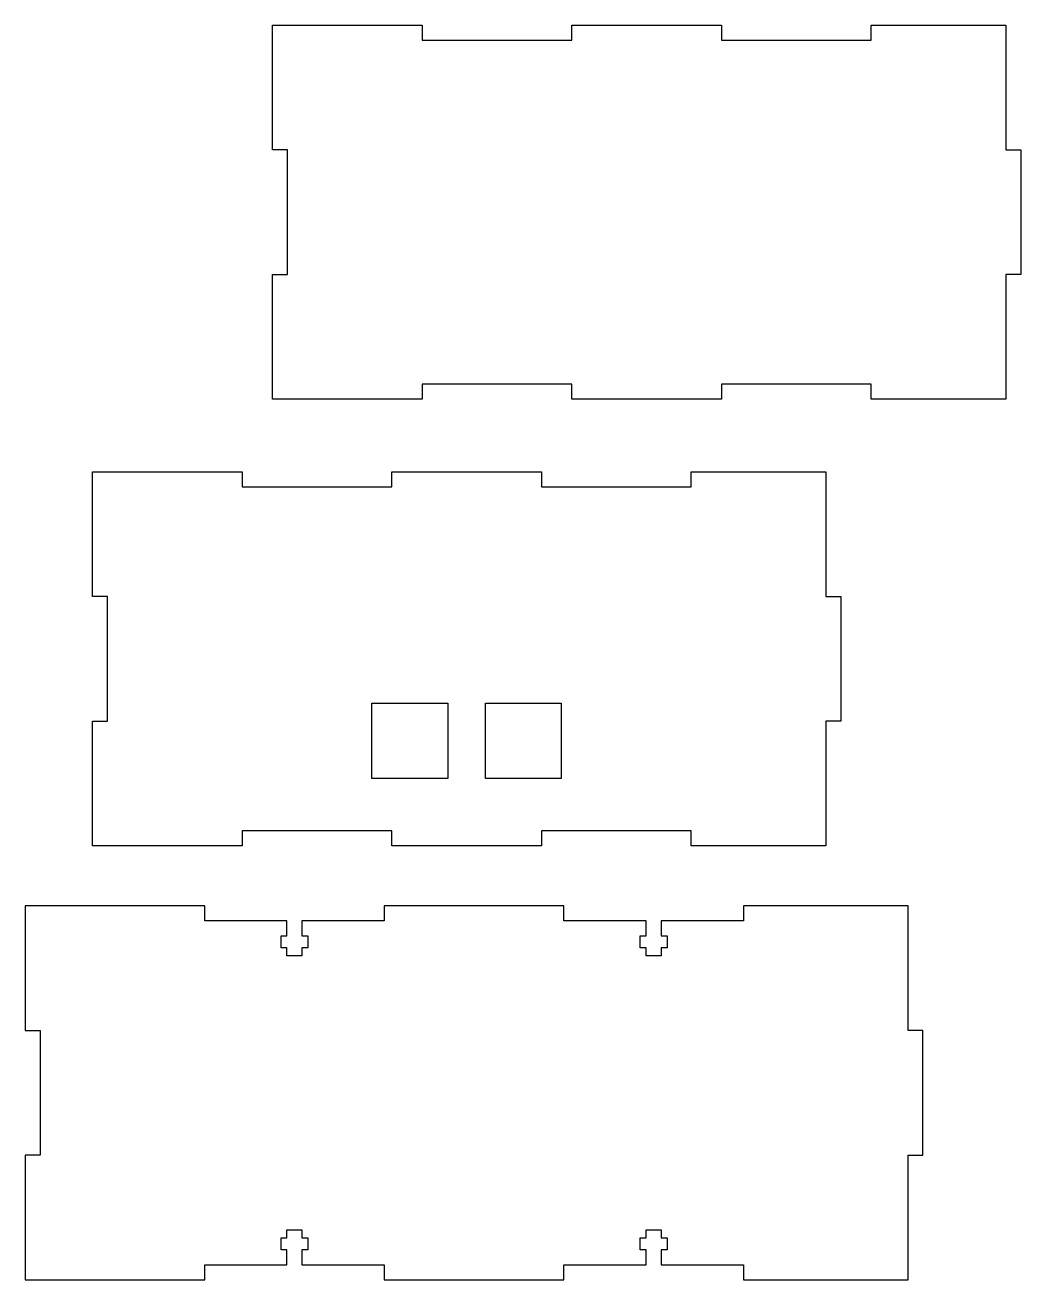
# Model space of a CAD drawing. Extents: x -205 to 381, y 97 to 403.
# Drawn here: x -205.3 to -5.7, y 97.5 to 349.1 of the extents above; entities that cross this region are included whole.
import ezdxf

# ---------------------------------------------------------------- set-up
doc = ezdxf.new("R2010")
doc.units = 0
doc.layers.add('Layer_1', color=7, linetype='CONTINUOUS')

msp = doc.modelspace()

# ---------------------------------------------------------------- linework, layer by layer
at = {"layer": 'Layer_1', "color": 7}
for points in [[(-155.716111, 299.074424), (-152.7175, 299.074424), (-152.7175, 324.075785), (-155.716111, 324.075785), (-155.716111, 349.073618), (-125.715889, 349.073618), (-125.715889, 346.075007), (-95.715667, 346.075007), (-95.715667, 349.073618), (-65.715444, 349.073618), (-65.715444, 346.075007), (-35.715222, 346.075007), (-35.715222, 349.073618), (-8.717139, 349.073618), (-8.717139, 324.075785), (-5.715, 324.075785), (-5.715, 299.074424), (-8.717139, 299.074424), (-8.717139, 274.073063), (-35.715222, 274.073063), (-35.715222, 277.075202), (-65.715444, 277.075202), (-65.715444, 274.073063), (-95.715667, 274.073063), (-95.715667, 277.075202), (-125.715889, 277.075202), (-125.715889, 274.073063), (-155.716111, 274.073063), (-155.716111, 299.074424)], [(-191.840556, 209.491807), (-188.841944, 209.491807), (-188.841944, 234.493168), (-191.840556, 234.493168), (-191.840556, 259.491002), (-161.840333, 259.491002), (-161.840333, 256.49239), (-131.840111, 256.49239), (-131.840111, 259.491002), (-101.839889, 259.491002), (-101.839889, 256.49239), (-71.839667, 256.49239), (-71.839667, 259.491002), (-44.841583, 259.491002), (-44.841583, 234.493168), (-41.839444, 234.493168), (-41.839444, 209.491807), (-44.841583, 209.491807), (-44.841583, 184.490446), (-71.839667, 184.490446), (-71.839667, 187.492585), (-101.839889, 187.492585), (-101.839889, 184.490446), (-131.840111, 184.490446), (-131.840111, 187.492585), (-161.840333, 187.492585), (-161.840333, 184.490446), (-191.840556, 184.490446), (-191.840556, 209.491807)], [(-135.820003, 213.101393), (-120.620003, 213.101393), (-120.620003, 198.001392), (-135.820003, 198.001392), (-135.820003, 213.101393)], [(-113.059997, 213.101393), (-97.859997, 213.101393), (-97.859997, 198.001392), (-113.059997, 198.001392), (-113.059997, 213.101393)], [(-205.343125, 172.478264), (-205.343125, 147.475139), (-202.344514, 147.475139), (-202.344514, 122.480833), (-205.343125, 122.480833), (-205.343125, 97.477708), (-169.342153, 97.477708), (-169.342153, 100.485139), (-152.840972, 100.485139), (-152.840972, 103.492569), (-154.040417, 103.492569), (-154.040417, 105.891458), (-152.840972, 105.891458), (-152.840972, 107.487778), (-149.842361, 107.487778), (-149.842361, 105.891458), (-148.642917, 105.891458), (-148.642917, 103.492569), (-149.842361, 103.492569), (-149.842361, 100.485139), (-133.341181, 100.485139), (-133.341181, 97.477708), (-97.340208, 97.477708), (-97.340208, 100.485139), (-80.839028, 100.485139), (-80.839028, 103.492569), (-82.038472, 103.492569), (-82.038472, 105.891458), (-80.839028, 105.891458), (-80.839028, 107.487778), (-77.840417, 107.487778), (-77.840417, 105.891458), (-76.640972, 105.891458), (-76.640972, 103.492569), (-77.840417, 103.492569), (-77.840417, 100.485139), (-61.339236, 100.485139), (-61.339236, 97.477708), (-28.345694, 97.477708), (-28.345694, 122.480833), (-25.347083, 122.480833), (-25.347083, 147.475139), (-28.345694, 147.475139), (-28.345694, 172.478264), (-61.339236, 172.478264), (-61.339236, 169.479653), (-77.840417, 169.479653), (-77.840417, 166.472222), (-76.640972, 166.472222), (-76.640972, 164.073333), (-77.840417, 164.073333), (-77.840417, 162.477014), (-80.839028, 162.477014), (-80.839028, 164.073333), (-82.038472, 164.073333), (-82.038472, 166.472222), (-80.839028, 166.472222), (-80.839028, 169.479653), (-97.340208, 169.479653), (-97.340208, 172.478264), (-133.341181, 172.478264), (-133.341181, 169.479653), (-149.842361, 169.479653), (-149.842361, 166.472222), (-148.642917, 166.472222), (-148.642917, 164.073333), (-149.842361, 164.073333), (-149.842361, 162.477014), (-152.840972, 162.477014), (-152.840972, 164.073333), (-154.040417, 164.073333), (-154.040417, 166.472222), (-152.840972, 166.472222), (-152.840972, 169.479653), (-169.342153, 169.479653), (-169.342153, 172.478264), (-205.343125, 172.478264), (-205.343125, 172.478264)]]:
    msp.add_lwpolyline(points, dxfattribs=at)

doc.saveas('drawing.dxf')
